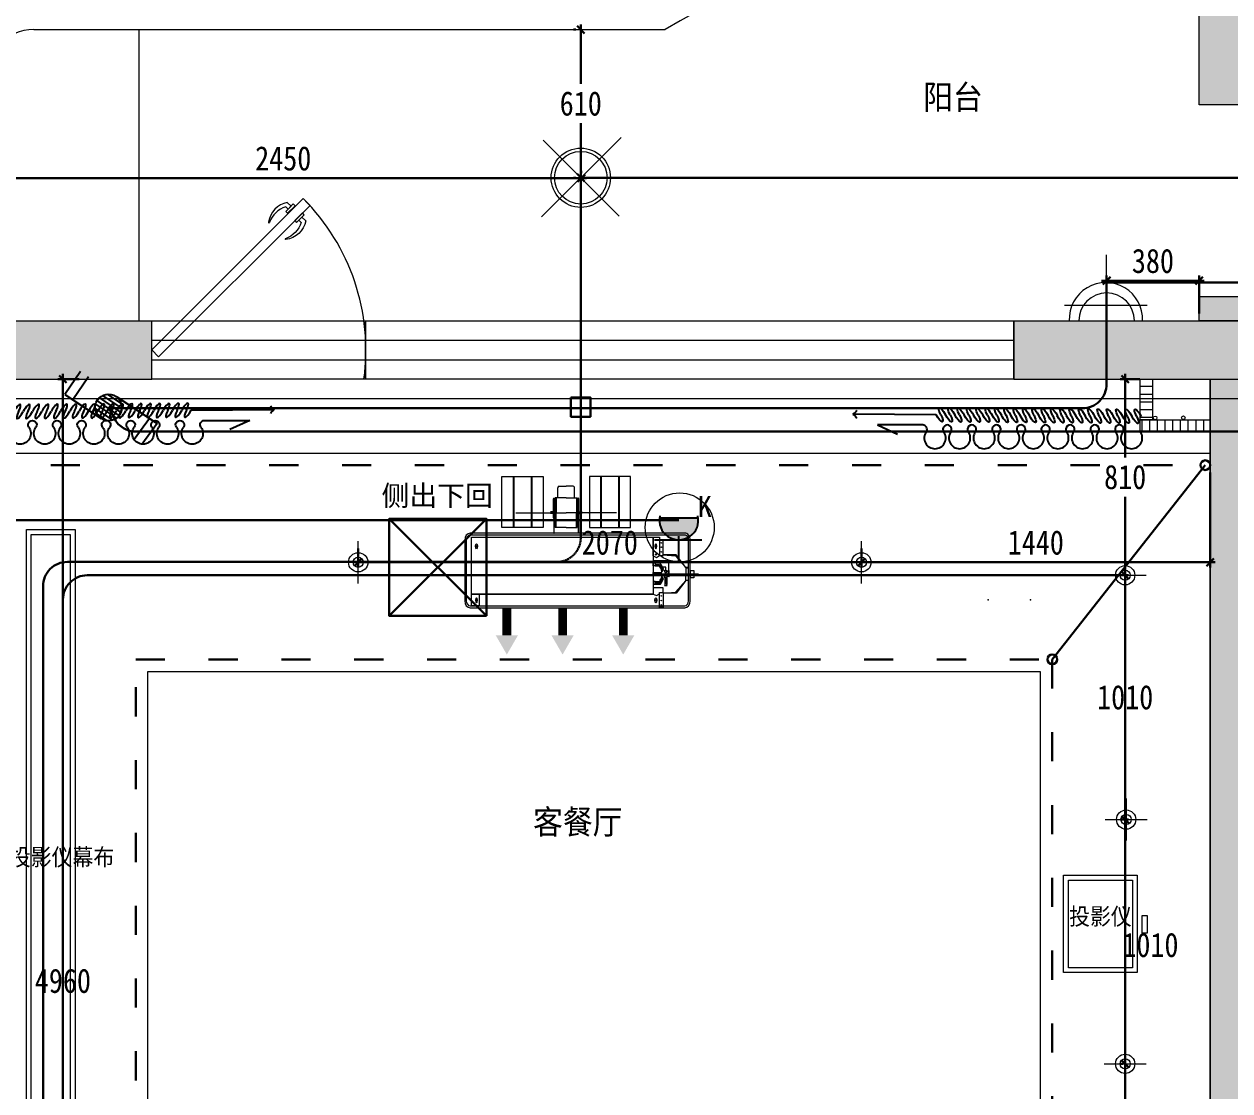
# Model space of a CAD drawing. Header units: millimetres. Extents: x -41640 to 3079702, y -5257903 to 68462.
# Drawn here: x 50644 to 55610, y 38139 to 42535 of the extents above; entities that cross this region are included whole.
import ezdxf

# ---------------------------------------------------------------- set-up
doc = ezdxf.new("R2010")
doc.units = ezdxf.units.MM
doc.header["$LTSCALE"] = 10
for name, pattern in [('ACAD_ISO03W100', [30, 12, -18]), ('CONTINOUS', [0]), ('DASH', [0.35, 0.25, -0.1])]:
    doc.linetypes.add(name, pattern=pattern)
doc.layers.get('0').update_dxf_attribs({"color": 255})
doc.layers.get('Defpoints').update_dxf_attribs({"color": 255})
for name, color, linetype, lineweight in [('1浅浅', 251, 'Continuous', 20), ('1灯位开关布线图', 1, 'Continuous', 30), ('1灯位开关布置图', 5, 'Continuous', 30), ('1灯具', 2, 'Continuous', 30), ('1空调', 3, 'Continuous', 30), ('C-强电插座布置图', 1, 'Continuous', 30), ('T-综合天花布置图', 50, 'Continuous', 13), ('浅线', 251, 'CONTINOUS', 0), ('灯具', 52, 'Continuous', 0)]:
    doc.layers.add(name, color=color, linetype=linetype, lineweight=lineweight)
for name, color, linetype in [('2323', 4, 'Continuous'), ('LAYER2', 8, 'Continuous'), ('P—平面—窗帘', 62, 'Continuous')]:
    doc.layers.add(name, color=color, linetype=linetype)
doc.styles.add('125', font='', dxfattribs={"height": 160})
doc.styles.add('夏建东', font='', dxfattribs={"width": 0.85})
doc.styles.add('宋', font='')
doc.styles.get('125').set_extended_font_data('仿宋_GB2312')
doc.styles.get('夏建东').set_extended_font_data('SimSun')
doc.styles.get('宋').set_extended_font_data('FangSong_GB2312')
doc.dimstyles.new('g', dxfattribs={"dimtxt": 100, "dimasz": 31, "dimexe": 21, "dimexo": 30, "dimgap": 31, "dimtad": 1, "dimtih": 1, "dimtoh": 1, "dimdec": 0, "dimrnd": 10, "dimdsep": 46, "dimtxsty": '夏建东', "dimblk": 'OBLIQUE', "dimcen": 2.5, "dimdle": 21, "dimclrd": 5, "dimclre": 5, "dimclrt": 5, "dimadec": 0, "dimazin": 0, "dimtfac": 1, "dimtdec": 0, "dimtmove": 2, "dimatfit": 3, "dimldrblk": 'DOT', "dimfxl": 300, "dimlwd": -1, "dimlwe": -1, "dimarcsym": 1})

# ---------------------------------------------------------------- blocks, each defined once
blk = doc.blocks.new('DRAPES2')
at = {"layer": 'P—平面—窗帘', "color": 251}
for p, q in [((0, 0), (82, 37.3)), ((186.3, 0), (0, 0))]:
    blk.add_line(p, q, dxfattribs=at)
at = {"layer": 'P—平面—窗帘', "color": 251, "extrusion": (0, 0, -1)}
for centre, major_axis, start_param, end_param in [((236.9, 53.6), (-31.3, 31.3), 4.8823, 7.06864), ((236.9, 53.6), (-31.3, 31.3), 0.785455, 2.971795), ((338.2, 53.5), (31.3, 31.3), 3.311504, 5.497844), ((338.2, 53.5), (-31.3, 31.3), 0.785455, 2.971795), ((439.4, 53.5), (-31.3, 31.3), 4.8823, 7.06864), ((439.4, 53.5), (-31.3, 31.3), 0.785455, 2.971795), ((540.7, 53.5), (31.3, 31.3), 3.311504, 5.497844), ((540.7, 53.5), (31.3, 31.3), -0.785341, 1.400999), ((641.9, 53.5), (-31.3, 31.3), 4.8823, 7.06864), ((641.9, 53.5), (-31.3, 31.3), 0.785455, 2.971795), ((743.2, 53.5), (31.3, 31.3), 3.311504, 5.497844), ((743.2, 53.5), (-31.3, 31.3), 0.785455, 2.971795), ((844.4, 53.5), (-31.3, 31.3), 4.8823, 7.06864), ((844.4, 53.5), (-31.3, 31.3), 0.785455, 2.971795), ((945.7, 53.5), (31.3, 31.3), 3.311504, 5.497844), ((945.7, 53.5), (31.3, 31.3), -0.785341, 1.400999), ((1046.7, 53.5), (-31.3, 31.3), 4.8823, 7.06864), ((1046.7, 53.5), (-31.3, 31.3), 0.785455, 2.971795), ((186.3, 17.8), (-12.6, 12.6), 1.740708, 3.927048), ((287.6, 17.7), (-12.6, 12.6), 1.740708, 6.113388), ((388.8, 17.7), (-12.6, 12.6), 1.740708, 6.113388), ((490.1, 17.7), (12.6, 12.6), 0.169911, 4.542591), ((591.3, 17.7), (12.6, 12.6), 2.356251, 4.542591), ((591.3, 17.7), (-12.6, 12.6), 1.740708, 3.927048), ((692.6, 17.7), (-12.6, 12.6), 1.740708, 6.113388), ((793.8, 17.7), (-12.6, 12.6), 1.740708, 6.113388), ((895.1, 17.7), (12.6, 12.6), 0.169911, 4.542591), ((996.3, 17.7), (12.6, 12.6), 2.356251, 4.542591), ((996.1, 17.7), (-12.6, 12.6), 1.740708, 3.927048)]:
    blk.add_ellipse(centre, major_axis=major_axis, ratio=1, start_param=start_param, end_param=end_param, dxfattribs=at)
blk = doc.blocks.new('06BDR-PR2')
at = {"layer": 'P—平面—窗帘', "color": 251}
blk.add_line((343.1, 0), (0, -2.6), dxfattribs=at)
for centre, start, end in [((-16.6, 29.4), 297.4106, 333.6198), ((-16.1, -34.9), 27.2553, 63.4645)]:
    blk.add_arc(centre, 36.1, start, end, dxfattribs=at)
for centre, major_axis, start_param, end_param in [((352.6, 0.1), (-16.3, -28.7), 1.716714, 4.858306), ((371.8, 0.2), (-16.3, -28.7), 4.858306, 7.999899), ((391, 0.4), (-16.3, -28.7), 1.716714, 4.858306), ((410.2, 0.5), (-16.3, -28.7), 4.858306, 7.999899), ((429.4, 0.7), (-16.3, -28.7), 1.716714, 4.858306), ((448.6, 0.8), (-16.3, -28.7), 4.858306, 7.999899), ((467.8, 1), (-16.3, -28.7), 1.716714, 4.858306), ((487, 1.1), (-16.3, -28.7), 4.858306, 7.999899), ((506.2, 1.2), (-16.3, -28.7), 1.716714, 4.858306), ((525.4, 1.4), (-16.3, -28.7), 4.858306, 7.999899), ((544.6, 1.5), (-16.3, -28.7), 1.716714, 4.858306), ((563.8, 1.7), (-16.3, -28.7), 4.858306, 7.999899), ((583, 1.8), (-16.3, -28.7), 1.716714, 4.858306), ((602.1, 2), (16.3, 28.7), 1.716714, 4.858306), ((621.3, 2.1), (16.3, 28.7), 4.858306, 7.999899), ((640.5, 2.3), (16.3, 28.7), 1.716714, 4.858306), ((659.7, 2.4), (16.3, 28.7), 4.858306, 7.999899), ((678.9, 2.6), (16.3, 28.7), 1.716714, 4.858306), ((698.1, 2.7), (16.3, 28.7), 4.858306, 7.999899), ((717.3, 2.9), (16.3, 28.7), 1.716714, 4.858306), ((736.5, 3), (16.3, 28.7), 4.858306, 7.999899), ((755.7, 3.2), (16.3, 28.7), 1.716714, 4.858306), ((774.9, 3.3), (16.3, 28.7), 4.858306, 7.999899), ((794.1, 3.4), (16.3, 28.7), 1.716714, 4.858306), ((813.3, 3.6), (16.3, 28.7), 4.858306, 7.999899), ((832.5, 3.7), (16.3, 28.7), 1.716714, 4.858306), ((851.6, 3.9), (-16.3, -28.7), 1.716714, 4.858306), ((870.8, 4), (-16.3, -28.7), 4.858306, 7.999899), ((890, 4.2), (-16.3, -28.7), 1.716714, 4.858306), ((909.2, 4.3), (-16.3, -28.7), 4.858306, 7.999899), ((928.4, 4.5), (-16.3, -28.7), 1.716714, 4.858306), ((947.6, 4.6), (-16.3, -28.7), 4.858306, 7.999899), ((966.8, 4.8), (-16.3, -28.7), 1.716714, 4.858306), ((986, 4.9), (-16.3, -28.7), 4.858306, 7.999899), ((1005.2, 5.1), (-16.3, -28.7), 1.716714, 4.858306), ((1024.4, 5.2), (-16.3, -28.7), 4.858306, 7.999899), ((1043.6, 5.3), (-16.3, -28.7), 1.716714, 4.858306), ((1062.8, 5.5), (-16.3, -28.7), 4.858306, 7.999899), ((1082, 5.6), (-16.3, -28.7), 1.716714, 4.858306), ((1101.1, 5.8), (-16.3, -28.7), 4.858306, 7.999899), ((1120.3, 5.9), (-16.3, -28.7), 1.716714, 4.858306), ((1139.5, 6.1), (-16.3, -28.7), 4.858306, 7.999899), ((1158.7, 6.2), (-16.3, -28.7), 1.716714, 4.858306), ((1177.9, 6.4), (-16.3, -28.7), 4.858306, 7.999899)]:
    blk.add_ellipse(centre, major_axis=major_axis, ratio=0.254545, start_param=start_param, end_param=end_param, dxfattribs=at)
blk = doc.blocks.new('筒灯')
at = {"layer": 'T-综合天花布置图', "lineweight": 15}
for p, q in [((628027.5, 221157.5, -8710.6), (628027.5, 220945.7, -8710.6)), ((627921.6, 221051.6, -8710.6), (628133.5, 221051.6, -8710.6))]:
    blk.add_line(p, q, dxfattribs=at)
for radius in [48.5, 25.5]:
    blk.add_circle((628027.5, 221051.6, -8710.6), radius, dxfattribs=at)
blk = doc.blocks.new('_Oblique')
at = {"color": 0, "linetype": 'ByBlock', "lineweight": -2}
blk.add_line((-0.5, -0.5), (0.5, 0.5), dxfattribs=at)
blk = doc.blocks.new('*D792')
at = {"layer": '1灯位开关布置图', "color": 5, "ltscale": 0.1}
for p, q in [((55169.3, 38250.4), (55157.4, 38250.4)), ((55178.4, 38271.4), (55178.4, 36912.8)), ((55178.4, 35392.3), (55178.4, 36750.8)), ((55208.4, 35413.3), (55199.4, 35413.3))]:
    blk.add_line(p, q, dxfattribs=at)
at = {"layer": 'Defpoints', "color": 0, "lineweight": 30, "ltscale": 0.1}
for p in [(55178.4, 38250.4), (55199.3, 38250.4), (55178.4, 35413.3)]:
    blk.add_point(p, dxfattribs=at)
at = {"layer": '1灯位开关布置图', "color": 5, "ltscale": 0.1, "xscale": 31, "yscale": 31, "zscale": 31}
for p, rotation in [((55178.4, 38250.4), 90), ((55178.4, 35413.3), 270)]:
    blk.add_blockref('_Oblique', p, dxfattribs=dict(at, rotation=rotation))
at = {"layer": '1灯位开关布置图', "color": 5, "lineweight": 0, "ltscale": 0.1, "insert": (55178.4, 36831.8), "char_height": 100, "attachment_point": 5, "style": '夏建东'}
blk.add_mtext('2840', dxfattribs=at)
blk = doc.blocks.new('_Dot')
at = {"color": 0, "linetype": 'ByBlock', "lineweight": -2}
blk.add_line((-0.5, 0), (-1, 0), dxfattribs=at)
at = {"color": 0, "linetype": 'ByBlock', "const_width": 0.5}
blk.add_lwpolyline([(-0.25, 0, 1), (0.25, 0, 1)], format="xyb", close=True, dxfattribs=at)
blk = doc.blocks.new('*D793')
at = {"layer": '1灯位开关布置图', "color": 5, "ltscale": 0.1}
for p, q in [((55192.2, 39257), (55157.4, 39257)), ((55178.4, 38229.4), (55178.4, 39278)), ((55169.3, 38250.4), (55157.4, 38250.4))]:
    blk.add_line(p, q, dxfattribs=at)
at = {"layer": 'Defpoints', "color": 0, "lineweight": 30, "ltscale": 0.1}
for p in [(55178.4, 39257), (55222.2, 39257), (55199.3, 38250.4)]:
    blk.add_point(p, dxfattribs=at)
at = {"layer": '1灯位开关布置图', "color": 5, "ltscale": 0.1, "xscale": 31, "yscale": 31, "zscale": 31}
for p, rotation in [((55178.4, 39257), 90), ((55178.4, 38250.4), 270)]:
    blk.add_blockref('_Oblique', p, dxfattribs=dict(at, rotation=rotation))
at = {"layer": '1灯位开关布置图', "color": 5, "lineweight": 0, "ltscale": 0.1, "insert": (55282.4, 38739.9), "char_height": 100, "attachment_point": 5, "style": '夏建东'}
blk.add_mtext('1010', dxfattribs=at)
blk = doc.blocks.new('*D794')
at = {"layer": '1灯位开关布置图', "color": 5, "ltscale": 0.1}
for p, q in [((55528.4, 40687), (55528.4, 40296)), ((54092.2, 40347), (54092.2, 40338)), ((55549.4, 40317), (54071.2, 40317))]:
    blk.add_line(p, q, dxfattribs=at)
at = {"layer": 'Defpoints', "color": 0, "lineweight": 30, "ltscale": 0.1}
for p in [(55528.4, 40717), (54092.2, 40317), (54092.2, 40317)]:
    blk.add_point(p, dxfattribs=at)
at = {"layer": '1灯位开关布置图', "color": 5, "ltscale": 0.1, "xscale": 31, "yscale": 31, "zscale": 31, "rotation": 180}
blk.add_blockref('_Oblique', (54092.2, 40317), dxfattribs=at)
at = {"layer": '1灯位开关布置图', "color": 5, "ltscale": 0.1, "xscale": 31, "yscale": 31, "zscale": 31}
blk.add_blockref('_Oblique', (55528.4, 40317), dxfattribs=at)
at = {"layer": '1灯位开关布置图', "color": 5, "lineweight": 0, "ltscale": 0.1, "insert": (54810.3, 40398), "char_height": 100, "attachment_point": 5, "style": '夏建东'}
blk.add_mtext('1440', dxfattribs=at)
blk = doc.blocks.new('*D795')
at = {"layer": '1灯位开关布置图', "color": 5, "ltscale": 0.1}
for p, q in [((52019.7, 40373.8), (52019.7, 40296)), ((54092.2, 40373.8), (54092.2, 40296)), ((54113.2, 40317), (51998.7, 40317))]:
    blk.add_line(p, q, dxfattribs=at)
at = {"layer": 'Defpoints', "color": 0, "lineweight": 30, "ltscale": 0.1}
for p in [(52019.7, 40403.8), (54092.2, 40403.8), (52019.7, 40317)]:
    blk.add_point(p, dxfattribs=at)
at = {"layer": '1灯位开关布置图', "color": 5, "ltscale": 0.1, "xscale": 31, "yscale": 31, "zscale": 31, "rotation": 180}
blk.add_blockref('_Oblique', (52019.7, 40317), dxfattribs=at)
at = {"layer": '1灯位开关布置图', "color": 5, "ltscale": 0.1, "xscale": 31, "yscale": 31, "zscale": 31}
blk.add_blockref('_Oblique', (54092.2, 40317), dxfattribs=at)
at = {"layer": '1灯位开关布置图', "color": 5, "lineweight": 0, "ltscale": 0.1, "insert": (53055.9, 40398), "char_height": 100, "attachment_point": 5, "style": '夏建东'}
blk.add_mtext('2070', dxfattribs=at)
blk = doc.blocks.new('*D797')
at = {"layer": '1灯位开关布置图', "color": 5, "ltscale": 0.1}
for p, q in [((50870.3, 41072), (50782.4, 41072)), ((50803.4, 41093), (50803.4, 38673)), ((50803.4, 36091), (50803.4, 38511)), ((50773.4, 36112), (50782.4, 36112))]:
    blk.add_line(p, q, dxfattribs=at)
at = {"layer": 'Defpoints', "color": 0, "lineweight": 30, "ltscale": 0.1}
for p in [(50803.4, 41072), (50900.3, 41072), (50803.4, 36112)]:
    blk.add_point(p, dxfattribs=at)
at = {"layer": '1灯位开关布置图', "color": 5, "ltscale": 0.1, "xscale": 31, "yscale": 31, "zscale": 31}
for p, rotation in [((50803.4, 41072), 90), ((50803.4, 36112), 270)]:
    blk.add_blockref('_Oblique', p, dxfattribs=dict(at, rotation=rotation))
at = {"layer": '1灯位开关布置图', "color": 5, "lineweight": 0, "ltscale": 0.1, "insert": (50803.4, 38592), "char_height": 100, "attachment_point": 5, "style": '夏建东'}
blk.add_mtext('4960', dxfattribs=at)
blk = doc.blocks.new('*D837')
at = {"layer": '1灯位开关布置图', "color": 5, "ltscale": 0.1}
for p, q in [((52906.3, 42512), (52915.3, 42512)), ((52936.3, 42533), (52936.3, 42288)), ((52936.3, 41881), (52936.3, 42126)), ((52906.3, 41902), (52915.3, 41902))]:
    blk.add_line(p, q, dxfattribs=at)
at = {"layer": 'Defpoints', "color": 0, "lineweight": 30, "ltscale": 0.1}
for p in [(52936.3, 42512), (52936.3, 42512), (52936.3, 41902)]:
    blk.add_point(p, dxfattribs=at)
at = {"layer": '1灯位开关布置图', "color": 5, "ltscale": 0.1, "xscale": 31, "yscale": 31, "zscale": 31}
for p, rotation in [((52936.3, 42512), 90), ((52936.3, 41902), 270)]:
    blk.add_blockref('_Oblique', p, dxfattribs=dict(at, rotation=rotation))
at = {"layer": '1灯位开关布置图', "color": 5, "lineweight": 0, "ltscale": 0.1, "insert": (52936.3, 42207), "char_height": 100, "attachment_point": 5, "style": '夏建东'}
blk.add_mtext('610', dxfattribs=at)
blk = doc.blocks.new('*D838')
at = {"layer": '1灯位开关布置图', "color": 5, "ltscale": 0.1}
for p, q in [((50483.4, 41842), (50483.4, 41920.9)), ((52938.4, 41929.9), (52938.4, 41920.9)), ((50462.4, 41899.9), (52959.4, 41899.9))]:
    blk.add_line(p, q, dxfattribs=at)
at = {"layer": 'Defpoints', "color": 0, "lineweight": 30, "ltscale": 0.1}
for p in [(52938.4, 41899.9), (52938.4, 41899.9), (50483.4, 41812)]:
    blk.add_point(p, dxfattribs=at)
at = {"layer": '1灯位开关布置图', "color": 5, "ltscale": 0.1, "xscale": 31, "yscale": 31, "zscale": 31, "rotation": 180}
blk.add_blockref('_Oblique', (50483.4, 41899.9), dxfattribs=at)
at = {"layer": '1灯位开关布置图', "color": 5, "ltscale": 0.1, "xscale": 31, "yscale": 31, "zscale": 31}
blk.add_blockref('_Oblique', (52938.4, 41899.9), dxfattribs=at)
at = {"layer": '1灯位开关布置图', "color": 5, "lineweight": 0, "ltscale": 0.1, "insert": (51710.9, 41980.9), "char_height": 100, "attachment_point": 5, "style": '夏建东'}
blk.add_mtext('2450', dxfattribs=at)
blk = doc.blocks.new('壁灯')
at = {"layer": '灯具', "lineweight": 15}
for p, q in [((628026.3, 220006.2, -8710.6), (628026.3, 220209.7, -8710.6)), ((627896.3, 220054.5, -4355.3), (628151.1, 220054.5, -4355.3)), ((627865.6, 220006.2, -8710.6), (628196.5, 220006.2, -8710.6))]:
    blk.add_line(p, q, dxfattribs=at)
for centre, radius, start, end in [((628024, 220011, -8710.6), 113.1, 357.57, 182.43), ((628026.3, 220006.2, -8710.6), 85.9, 0, 180)]:
    blk.add_arc(centre, radius, start, end, dxfattribs=at)
blk = doc.blocks.new('F2525')
at = {"layer": '2323', "color": 0}
for p, q in [((-4565942.7, 1827840.3), (-4565864.7, 1827914.2)), ((-4565915.4, 1827813.9), (-4565837.5, 1827887.7)), ((-4565800.1, 1827701.8), (-4565942.7, 1827840.3)), ((-4565591.7, 1827652.4), (-4565720, 1827777.1)), ((-4565701.4, 1827598.5), (-4565619.7, 1827679.6)), ((-4565673.4, 1827571.3), (-4565591.7, 1827652.4))]:
    blk.add_line(p, q, dxfattribs=at)
blk.add_circle((-4565758.9, 1827738.2), 55, dxfattribs=at)
at = {"layer": 'LAYER2', "color": 0, "ltscale": 20}
for p, q in [((-4565709, 1827715.2), (-4565781.9, 1827788.2)), ((-4565704.2, 1827732.1), (-4565765.1, 1827792.9)), ((-4565707, 1827756.4), (-4565740.7, 1827790.1)), ((-4565743.9, 1827685.3), (-4565811.8, 1827753.3)), ((-4565729, 1827692.1), (-4565805.1, 1827768.1)), ((-4565717.4, 1827702.1), (-4565795, 1827779.7)), ((-4565763.6, 1827683.4), (-4565813.7, 1827733.6))]:
    blk.add_line(p, q, dxfattribs=at)
blk = doc.blocks.new('*D840')
at = {"layer": '1灯位开关布置图', "color": 5, "ltscale": 0.1}
for p, q in [((55504.4, 41477.4), (55081, 41477.4)), ((55102, 41348.4), (55102, 41498.4)), ((55483.4, 41342), (55483.4, 41498.4))]:
    blk.add_line(p, q, dxfattribs=at)
at = {"layer": 'Defpoints', "color": 0, "lineweight": 30, "ltscale": 0.1}
for p in [(55102, 41477.4), (55102, 41318.4), (55483.4, 41312)]:
    blk.add_point(p, dxfattribs=at)
at = {"layer": '1灯位开关布置图', "color": 5, "ltscale": 0.1, "xscale": 31, "yscale": 31, "zscale": 31, "rotation": 180}
blk.add_blockref('_Oblique', (55102, 41477.4), dxfattribs=at)
at = {"layer": '1灯位开关布置图', "color": 5, "ltscale": 0.1, "xscale": 31, "yscale": 31, "zscale": 31}
blk.add_blockref('_Oblique', (55483.4, 41477.4), dxfattribs=at)
at = {"layer": '1灯位开关布置图', "color": 5, "lineweight": 0, "ltscale": 0.1, "insert": (55292.7, 41558.4), "char_height": 100, "attachment_point": 5, "style": '夏建东'}
blk.add_mtext('380', dxfattribs=at)
blk = doc.blocks.new('_DatumFilled')
at = {"color": 0, "linetype": 'ByBlock'}
blk.add_solid([(0, 0.577), (-1, 0), (0, -0.577)], dxfattribs=at)
blk = doc.blocks.new('b-ktsnj')
at = {"color": 251, "lineweight": 0}
for p, q in [((162054, 33961.1, 0), (161133.2, 33961.1, 0)), ((162054, 33952.4, 0), (161133.2, 33952.4, 0)), ((161225.6, 33894.8, 0), (161225.6, 33958.9, 0)), ((161225.6, 33958.9, 0), (161241.6, 33958.9, 0)), ((161241.6, 33958.9, 0), (161241.6, 33894.8, 0)), ((162015.6, 33952.4, 0), (161241.6, 33952.4, 0)), ((161241.6, 33952.4, 0), (161241.6, 33900.7, 0)), ((162015.6, 33902.9, 0), (162015.6, 33952.4, 0)), ((162015.6, 33952.4, 0), (162047.7, 33952.4, 0)), ((162047.7, 33952.4, 0), (162047.7, 33902.9, 0)), ((161109.7, 33930.7, 0), (161109.7, 33670.7, 0)), ((161116.4, 33930.7, 0), (161116.4, 33670.7, 0)), ((161254.9, 33908.8, 0), (161241.6, 33900.7, 0)), ((161257.2, 33928.9, 0), (161254.7, 33928.9, 0)), ((161268.2, 33902.9, 0), (161254.9, 33908.8, 0)), ((161257.2, 33928.9, 0), (161257.2, 33932.4, 0)), ((161257.2, 33928.9, 0), (161259.7, 33928.9, 0)), ((161257.2, 33928.9, 0), (161257.2, 33925.4, 0)), ((161268.2, 33658.3, 0), (161268.2, 33902.9, 0)), ((161268.2, 33902.9, 0), (162047.7, 33902.9, 0)), ((162015.6, 33902.9, 0), (161268.2, 33902.9, 0)), ((162047.7, 33902.9, 0), (162015.6, 33902.9, 0)), ((162026.6, 33928.9, 0), (162024.1, 33928.9, 0)), ((162026.6, 33928.9, 0), (162026.6, 33932.4, 0)), ((162026.6, 33928.9, 0), (162026.6, 33925.4, 0)), ((162026.6, 33928.9, 0), (162029.1, 33928.9, 0)), ((162047.7, 33902.9, 0), (162047.7, 33658.3, 0)), ((162070.9, 33670.7, 0), (162070.9, 33930.7, 0)), ((162077.6, 33670.7, 0), (162077.6, 33930.7, 0)), ((161128.7, 33843.1, 0), (161170.3, 33898, 0)), ((161172.6, 33893.7, 0), (161128.7, 33843.1, 0)), ((161170.3, 33898, 0), (161225.6, 33898, 0)), ((161225.6, 33898, 0), (161172.6, 33893.7, 0)), ((161219.8, 33865.4, 0), (161209.1, 33865.4, 0)), ((161210.4, 33829.8, 0), (161210.4, 33860.8, 0)), ((161214.4, 33829.8, 0), (161214.4, 33858.5, 0)), ((161218.4, 33829.8, 0), (161218.4, 33860.8, 0)), ((161241.6, 33894.8, 0), (161225.6, 33894.8, 0)), ((161225.6, 33894.8, 0), (161225.6, 33875.8, 0)), ((161225.6, 33875.8, 0), (161268.2, 33875.8, 0)), ((161260.4, 33859.3, 0), (161237.7, 33859.3, 0)), ((161260.4, 33853.5, 0), (161240.1, 33853.5, 0)), ((161268.2, 33859.3, 0), (161260.4, 33859.3, 0)), ((161260.4, 33859.3, 0), (161260.4, 33847.6, 0)), ((161268.2, 33847.6, 0), (161268.2, 33859.3, 0)), ((161180.1, 33815.6, 0), (161074.4, 33815.6, 0)), ((161093.4, 33800.7, 0), (161093.4, 33832.4, 0)), ((161093.4, 33832.4, 0), (161093.4, 33832.4, 0)), ((161093.4, 33832.4, 0), (161109.7, 33832.4, 0)), ((161109.7, 33800.7, 0), (161093.4, 33800.7, 0)), ((161093.4, 33800.7, 0), (161093.4, 33800.7, 0)), ((161109.7, 33832.4, 0), (161109.7, 33832.4, 0)), ((161109.7, 33832.4, 0), (161109.7, 33800.7, 0)), ((161109.7, 33800.7, 0), (161109.7, 33800.7, 0)), ((161116.4, 33843.1, 0), (161128.7, 33843.1, 0)), ((161128.7, 33842, 0), (161116.4, 33842, 0)), ((161128.7, 33843.1, 0), (161128.7, 33815.6, 0)), ((161128.7, 33788, 0), (161128.7, 33815.6, 0)), ((161234.7, 33815.6, 0), (161180.1, 33815.6, 0)), ((161200.3, 33827.2, 0), (161201.7, 33828.5, 0)), ((161200.3, 33827.2, 0), (161201.7, 33825.8, 0)), ((161200.3, 33827.2, 0), (161204.4, 33827.2, 0)), ((161201.1, 33801.4, 0), (161201.1, 33821.8, 0)), ((161201.1, 33821.8, 0), (161202.9, 33821.8, 0)), ((161202.9, 33801.4, 0), (161201.1, 33801.4, 0)), ((161202, 33821.8, 0), (161202, 33827.2, 0)), ((161202, 33801.4, 0), (161202, 33798.7, 0)), ((161202, 33797.6, 0), (161202, 33758.9, 0)), ((161202.9, 33821.8, 0), (161202.9, 33801.4, 0)), ((161204.4, 33827.2, 0), (161203.1, 33828.5, 0)), ((161204.4, 33827.2, 0), (161203.1, 33825.8, 0)), ((161221.1, 33829.8, 0), (161207.8, 33829.8, 0)), ((161221.1, 33801.4, 0), (161207.8, 33801.4, 0)), ((161214.4, 33801.4, 0), (161214.4, 33786.7, 0)), ((161224.1, 33835.5, 0), (161234.4, 33821.8, 0)), ((161224.1, 33795.6, 0), (161234.9, 33810, 0)), ((161234.9, 33810, 0), (161234.4, 33821.8, 0)), ((161260.4, 33821.8, 0), (161234.4, 33821.8, 0)), ((161268.2, 33815.6, 0), (161234.7, 33815.6, 0)), ((161260.4, 33810, 0), (161234.9, 33810, 0)), ((161260.4, 33847.6, 0), (161241.1, 33847.6, 0)), ((161260.4, 33847.6, 0), (161268.2, 33847.6, 0)), ((161260.4, 33810, 0), (161260.4, 33821.8, 0)), ((161260.4, 33821.8, 0), (161268.2, 33821.8, 0)), ((161268.2, 33810, 0), (161260.4, 33810, 0)), ((161268.2, 33821.8, 0), (161268.2, 33810, 0)), ((161128.7, 33789.1, 0), (161116.4, 33789.1, 0)), ((161116.4, 33788, 0), (161128.7, 33788, 0)), ((161172.6, 33737.5, 0), (161128.7, 33788, 0)), ((161128.7, 33788, 0), (161170.3, 33733.1, 0)), ((161202, 33758.9, 0), (161268.2, 33758.9, 0)), ((161214.4, 33786.7, 0), (161227.5, 33786.7, 0)), ((161260.4, 33768.5, 0), (161241.4, 33768.5, 0)), ((161254.9, 33744.4, 0), (161241.6, 33736.3, 0)), ((161260.4, 33774.4, 0), (161242.9, 33774.4, 0)), ((161260.4, 33780.2, 0), (161244.2, 33780.2, 0)), ((161268.2, 33738.5, 0), (161254.9, 33744.4, 0)), ((161260.4, 33768.5, 0), (161260.4, 33780.2, 0)), ((161260.4, 33780.2, 0), (161268.2, 33780.2, 0)), ((161268.2, 33768.5, 0), (161260.4, 33768.5, 0)), ((161268.2, 33780.2, 0), (161268.2, 33768.5, 0)), ((161170.3, 33733.1, 0), (161225.6, 33733.1, 0)), ((161225.6, 33733.1, 0), (161172.6, 33737.5, 0)), ((161241.6, 33736.3, 0), (161225.6, 33736.3, 0)), ((161225.6, 33736.3, 0), (161225.6, 33672.2, 0)), ((161241.6, 33672.2, 0), (161241.6, 33736.3, 0)), ((161241.6, 33658.3, 0), (161241.6, 33736.3, 0)), ((161257.2, 33696.8, 0), (161254.7, 33696.8, 0)), ((161257.2, 33696.8, 0), (161257.2, 33700.3, 0)), ((161257.2, 33696.8, 0), (161257.2, 33693.3, 0)), ((161257.2, 33696.8, 0), (161259.7, 33696.8, 0)), ((161268.2, 33738.5, 0), (161268.2, 33658.3, 0)), ((162026.6, 33696.8, 0), (162024.1, 33696.8, 0)), ((162026.6, 33696.8, 0), (162026.6, 33700.3, 0)), ((162026.6, 33696.8, 0), (162029.1, 33696.8, 0)), ((162026.6, 33696.8, 0), (162026.6, 33693.3, 0)), ((161133.2, 33649, 0), (162054, 33649, 0)), ((161225.6, 33672.2, 0), (161241.6, 33672.2, 0)), ((161268.2, 33658.3, 0), (161241.6, 33658.3, 0)), ((162047.7, 33658.3, 0), (161268.2, 33658.3, 0)), ((161133.2, 33640.3, 0), (162054, 33640.3, 0)), ((161542.4, 33616.3, 0), (161366.3, 33616.3, 0)), ((161366.3, 33616.3, 0), (161366.3, 33397.2, 0)), ((161414.3, 33397.2, 0), (161414.3, 33616.3, 0)), ((161416.8, 33397.2, 0), (161416.8, 33616.3, 0)), ((161491.8, 33397.2, 0), (161491.8, 33616.3, 0)), ((161494.4, 33397.2, 0), (161494.4, 33616.3, 0)), ((161542.4, 33397.2, 0), (161542.4, 33616.3, 0)), ((161588.4, 33552.7, 0), (161588.4, 33640.3, 0)), ((161588.4, 33640.3, 0), (161588.4, 33640.3, 0)), ((161588.4, 33640.3, 0), (161589.7, 33640.3, 0)), ((161589.7, 33640.3, 0), (161589.7, 33640.3, 0)), ((161589.7, 33640.3, 0), (161589.7, 33552.7, 0)), ((161598.3, 33616.3, 0), (161594.6, 33616.3, 0)), ((161594.6, 33604.9, 0), (161594.6, 33552.7, 0)), ((161598.3, 33616.3, 0), (161598.3, 33552.7, 0)), ((161641.9, 33616.3, 0), (161598.3, 33616.3, 0)), ((161641.9, 33616.3, 0), (161685.5, 33616.3, 0)), ((161685.5, 33616.3, 0), (161685.5, 33552.7, 0)), ((161685.5, 33616.3, 0), (161689.2, 33616.3, 0)), ((161689.2, 33604.9, 0), (161689.2, 33552.7, 0)), ((161695.4, 33640.3, 0), (161694.1, 33640.3, 0)), ((161694.1, 33640.3, 0), (161694.1, 33640.3, 0)), ((161694.1, 33640.3, 0), (161694.1, 33552.7, 0)), ((161695.4, 33552.7, 0), (161695.4, 33640.3, 0)), ((161695.4, 33640.3, 0), (161695.4, 33640.3, 0)), ((161741.4, 33616.3, 0), (161917.5, 33616.3, 0)), ((161741.4, 33397.2, 0), (161741.4, 33616.3, 0)), ((161789.4, 33397.2, 0), (161789.4, 33616.3, 0)), ((161792, 33397.2, 0), (161792, 33616.3, 0)), ((161867, 33397.2, 0), (161867, 33616.3, 0)), ((161869.5, 33397.2, 0), (161869.5, 33616.3, 0)), ((161917.5, 33616.3, 0), (161917.5, 33397.2, 0)), ((161426.2, 33552.7, 0), (161641.9, 33552.7, 0)), ((161542.4, 33556.6, 0), (161542.4, 33552.7, 0)), ((161542.4, 33548.8, 0), (161542.4, 33552.7, 0)), ((161587, 33556.6, 0), (161574.8, 33556.6, 0)), ((161574.8, 33556.6, 0), (161574.8, 33552.7, 0)), ((161574.8, 33548.8, 0), (161574.8, 33552.7, 0)), ((161587, 33548.8, 0), (161574.8, 33548.8, 0)), ((161587, 33574.4, 0), (161587, 33493.7, 0)), ((161589.7, 33552.7, 0), (161588.4, 33552.7, 0)), ((161588.4, 33552.7, 0), (161588.4, 33552.7, 0)), ((161589.7, 33577.2, 0), (161589.3, 33577.2, 0)), ((161589.7, 33552.7, 0), (161589.7, 33552.7, 0)), ((161591.9, 33493.7, 0), (161591.9, 33574.4, 0)), ((161594.6, 33500.5, 0), (161594.6, 33552.7, 0)), ((161598.3, 33489, 0), (161598.3, 33552.7, 0)), ((161857.6, 33552.7, 0), (161641.9, 33552.7, 0)), ((161685.5, 33489, 0), (161685.5, 33552.7, 0)), ((161689.2, 33500.5, 0), (161689.2, 33552.7, 0)), ((161691.9, 33493.7, 0), (161691.9, 33574.4, 0)), ((161694.1, 33577.2, 0), (161694.5, 33577.2, 0)), ((161694.1, 33552.7, 0), (161694.1, 33552.7, 0)), ((161694.1, 33552.7, 0), (161695.4, 33552.7, 0)), ((161695.4, 33552.7, 0), (161695.4, 33552.7, 0)), ((161696.8, 33574.4, 0), (161696.8, 33493.7, 0)), ((161696.8, 33556.6, 0), (161709, 33556.6, 0)), ((161696.8, 33548.8, 0), (161709, 33548.8, 0)), ((161741.4, 33556.6, 0), (161741.4, 33552.7, 0)), ((161741.4, 33548.8, 0), (161741.4, 33552.7, 0)), ((161589.3, 33490.8, 0), (161589.7, 33490.8, 0)), ((161598.3, 33489, 0), (161594.6, 33489, 0)), ((161641.9, 33489, 0), (161598.3, 33489, 0)), ((161606.2, 33489, 0), (161606.2, 33446.3, 0)), ((161641.9, 33489, 0), (161685.5, 33489, 0)), ((161677.6, 33489, 0), (161677.6, 33446.3, 0)), ((161685.5, 33489, 0), (161689.2, 33489, 0)), ((161694.5, 33490.8, 0), (161694.1, 33490.8, 0)), ((161611.8, 33439, 0), (161641.9, 33439, 0)), ((161672, 33439, 0), (161641.9, 33439, 0)), ((161366.3, 33397.2, 0), (161542.4, 33397.2, 0)), ((161917.5, 33397.2, 0), (161741.4, 33397.2, 0))]:
    blk.add_line(p, q, dxfattribs=at)
at = {"color": 251, "lineweight": 0, "const_width": 37.5, "elevation": 0}
for points in [[(161397.1, 34079.4), (161397.1, 33961.1)], [(161657.4, 34079.4), (161657.4, 33961.1)], [(161896.6, 34079.4), (161896.6, 33961.1)]]:
    blk.add_lwpolyline(points, dxfattribs=at)
at = {"color": 251, "lineweight": 0}
for centre, major_axis, ratio, start_param, end_param in [((161133.2, 33930.7, 0), (0, 30.4), 0.77429, 0, 1.570796), ((161133.2, 33930.7, 0), (0, 21.7), 0.77429, 0, 1.570796), ((162054, 33930.7, 0), (0, 30.4), 0.77429, -1.570796, 0), ((162054, 33930.7, 0), (0, 21.7), 0.77429, -1.570796, 0), ((161233.6, 33948.8, 0), (0, 1.36), 0.77429, -1.570796, 4.712389), ((161233.6, 33930.3, 0), (0, 1.36), 0.77429, -1.570796, 4.712389), ((161233.6, 33909.9, 0), (0, 1.36), 0.77429, 4.712389, 10.995574), ((161257.2, 33928.9, 0), (0, 10.4), 0.407862, 3.141593, 9.424778), ((161214.4, 33865.4, 0), (0, 6.9), 0.77429, 1.570796, 4.712389), ((161264.3, 33815.6, 0), (0, 55.6), 0.77429, 0.664485, 1.204171), ((161264.8, 33815.3, 0), (0, 49.7), 0.77429, 0.694736, 1.26495), ((161143.6, 33816.5, 0), (0, 46.6), 0.77429, 1.223528, 1.918065), ((161202, 33798, 0), (-0.816, 0), 0.807711, 3.342482, 6.082296), ((161214.4, 33829.8, 0), (0, 8.63), 0.77429, 1.570796, 4.712389), ((161214.4, 33801.4, 0), (0, 8.63), 0.77429, 4.712389, 7.853982), ((161214.2, 33815.6, 0), (0, 5.59), 0.77429, 4.712389, 10.995574), ((161264.8, 33815.3, 0), (0, 49.7), 0.77429, 1.866849, 2.536978), ((161264.3, 33815.6, 0), (0, 43.8), 0.77429, 0.752317, 1.332497), ((161264.3, 33815.6, 0), (0, 43.8), 0.77429, 1.809095, 2.508026), ((161264.3, 33815.6, 0), (0, 55.6), 0.77429, 1.937421, 2.581114), ((161233.6, 33721.2, 0), (0, 1.36), 0.77429, 4.712389, 10.995574), ((161233.6, 33700.8, 0), (0, 1.36), 0.77429, -1.570796, 4.712389), ((161257.2, 33732.1, 0), (0, 2.58), 0.77429, -1.570796, 4.712389), ((162026.6, 33696.8, 0), (0, 10.4), 0.407862, 4.712389, 10.995574), ((161133.2, 33670.7, 0), (0, 30.4), 0.77429, 1.570796, 3.141593), ((161133.2, 33670.7, 0), (0, 21.7), 0.77429, 1.570796, 3.141593), ((161233.6, 33682.3, 0), (0, 1.36), 0.77429, -1.570796, 4.712389), ((162054, 33670.7, 0), (0, 30.4), 0.77429, 3.141593, 4.712389), ((162054, 33670.7, 0), (0, 21.7), 0.77429, 3.141593, 4.712389), ((161589.1, 33610.6, 0), (0, 9.07), 0.77429, 4.03203, 5.395782), ((161694.7, 33610.6, 0), (0, 9.07), 0.77429, 0.887403, 2.251155), ((161589.3, 33574.4, 0), (0, 2.89), 0.77429, 0, 1.570796), ((161589.7, 33574.4, 0), (0, 2.89), 0.77429, 4.712389, 6.283185), ((161694.1, 33574.4, 0), (0, 2.89), 0.77429, 0, 1.570796), ((161694.5, 33574.4, 0), (0, 2.89), 0.77429, 4.712389, 6.283185), ((161589.3, 33493.7, 0), (0, 2.89), 0.77429, 1.570796, 3.141593), ((161589.7, 33493.7, 0), (0, 1.36), 0.77429, 4.712389, 10.995574), ((161589.7, 33493.7, 0), (0, 2.89), 0.77429, 3.141593, 4.712389), ((161589.1, 33494.8, 0), (0, 9.07), 0.77429, 4.028996, 5.392748), ((161694.7, 33494.8, 0), (0, 9.07), 0.77429, 0.890438, 2.25419), ((161694.1, 33493.7, 0), (0, 2.89), 0.77429, 1.570796, 3.141593), ((161694.1, 33493.7, 0), (0, 1.36), 0.77429, 4.712389, 10.995574), ((161694.5, 33493.7, 0), (0, 2.89), 0.77429, 3.141593, 4.712389), ((161611.8, 33446.3, 0), (0, 7.24), 0.77429, 1.570796, 3.141593), ((161672, 33446.3, 0), (0, 7.24), 0.77429, 3.141593, 4.712389)]:
    blk.add_ellipse(centre, major_axis=major_axis, ratio=ratio, start_param=start_param, end_param=end_param, dxfattribs=at)
at = {"color": 251, "lineweight": 0, "extrusion": (0, 0, -1)}
for centre, major_axis, ratio, start_param, end_param in [((162026.6, 33928.9, 0), (0, 10.4), 0.407862, 3.141593, 9.424778), ((161202, 33798.3, 0), (0.816, 0), 0.807711, 0.20089, 2.940703), ((161257.2, 33696.8, 0), (0, 10.4), 0.407862, 4.712389, 10.995574)]:
    blk.add_ellipse(centre, major_axis=major_axis, ratio=ratio, start_param=start_param, end_param=end_param, dxfattribs=at)
at = {"color": 251, "lineweight": 0, "xscale": 82.5, "yscale": 82.5, "zscale": 82.5, "rotation": 270}
for p in [(161397.1, 34079.4, 0), (161657.4, 34079.4, 0), (161896.6, 34079.4, 0)]:
    blk.add_blockref('_DatumFilled', p, dxfattribs=at)
blk = doc.blocks.new('b-吸顶灯')
at = {"layer": 'T-综合天花布置图', "lineweight": 15}
for p, q in [((170167.9, 32357.6, 0), (169904.7, 32095.1, 0)), ((169910.8, 32348.3, 0), (170161.7, 32097.5, 0))]:
    blk.add_line(p, q, dxfattribs=at)
for radius in [97.9, 86.9]:
    blk.add_circle((170034.7, 32224.4, 0), radius, dxfattribs=at)
blk = doc.blocks.new('*D853')
at = {"layer": '1灯位开关布置图', "color": 5, "ltscale": 0.1}
for p, q in [((55178.4, 40284.7), (55178.4, 39841.4)), ((55192.2, 40263.7), (55157.4, 40263.7)), ((55178.4, 39236), (55178.4, 39679.4)), ((55192.2, 39257), (55157.4, 39257))]:
    blk.add_line(p, q, dxfattribs=at)
at = {"layer": 'Defpoints', "color": 0, "lineweight": 30, "ltscale": 0.1}
for p in [(55178.4, 40263.7), (55222.2, 40263.7), (55222.2, 39257)]:
    blk.add_point(p, dxfattribs=at)
at = {"layer": '1灯位开关布置图', "color": 5, "ltscale": 0.1, "xscale": 31, "yscale": 31, "zscale": 31}
for p, rotation in [((55178.4, 40263.7), 90), ((55178.4, 39257), 270)]:
    blk.add_blockref('_Oblique', p, dxfattribs=dict(at, rotation=rotation))
at = {"layer": '1灯位开关布置图', "color": 5, "lineweight": 0, "ltscale": 0.1, "insert": (55178.4, 39760.4), "char_height": 100, "attachment_point": 5, "style": '夏建东'}
blk.add_mtext('1010', dxfattribs=at)
blk = doc.blocks.new('*D854')
at = {"layer": '1灯位开关布置图', "color": 5, "ltscale": 0.1}
for p, q in [((55239.2, 41072), (55157.4, 41072)), ((55178.4, 41093), (55178.4, 40748.9)), ((55178.4, 40242.7), (55178.4, 40586.9)), ((55192.2, 40263.7), (55157.4, 40263.7))]:
    blk.add_line(p, q, dxfattribs=at)
at = {"layer": 'Defpoints', "color": 0, "lineweight": 30, "ltscale": 0.1}
for p in [(55178.4, 41072), (55269.2, 41072), (55222.2, 40263.7)]:
    blk.add_point(p, dxfattribs=at)
at = {"layer": '1灯位开关布置图', "color": 5, "ltscale": 0.1, "xscale": 31, "yscale": 31, "zscale": 31}
for p, rotation in [((55178.4, 41072), 90), ((55178.4, 40263.7), 270)]:
    blk.add_blockref('_Oblique', p, dxfattribs=dict(at, rotation=rotation))
at = {"layer": '1灯位开关布置图', "color": 5, "lineweight": 0, "ltscale": 0.1, "insert": (55178.4, 40667.9), "char_height": 100, "attachment_point": 5, "style": '夏建东'}
blk.add_mtext('810', dxfattribs=at)
blk = doc.blocks.new('强电插座')
at = {"lineweight": 0}
h = blk.add_hatch(color=12, dxfattribs=at)
h.set_gradient(color1=(216, 3, 3), color2=(230, 5, 5), tint=1, name='CYLINDER')
h.paths.add_polyline_path([(88497.8, 75989.2, 1.129445), (88497.8, 75909.4)])
at = {"layer": '2323', "color": 1}
for p, q in [((88452.6, 75999.6), (88452.6, 75902)), ((88497.8, 75989.2), (88497.8, 75909.4)), ((88407.2, 75949.3), (88460.4, 75949.3))]:
    blk.add_line(p, q, dxfattribs=at)
blk.add_arc((88492.9, 75949.3), 40.2, 77.2553, 282.7447, dxfattribs=at)
at = {"layer": 'LAYER2', "color": 1, "ltscale": 20}
blk.add_line((88456.4, 75966.1), (88456.4, 75966.1), dxfattribs=at)
blk = doc.blocks.new('B-壁挂空调电源')
at = {"layer": 'C-强电插座布置图', "color": 1, "linetype": 'ByBlock', "lineweight": 9, "xscale": 3.022918778355232, "yscale": 3.022918778355232, "zscale": 3.022918778355232, "rotation": 90}
blk.add_blockref('强电插座', (-21652.2, -180587.8, 0), dxfattribs=at)
at = {"layer": 'C-强电插座布置图', "color": 1, "linetype": 'ByBlock', "lineweight": 9, "insert": (-251035.6, 87069.4, -5661.9), "char_height": 130, "width": 136.462, "attachment_point": 3, "style": '宋'}
blk.add_mtext('K', dxfattribs=at)

msp = doc.modelspace()

# ---------------------------------------------------------------- hatches: boundary and pattern name
at = {"layer": '浅线', "ltscale": 0.5}
h = msp.add_hatch(color=256, dxfattribs=at)
h.dxf.hatch_style = 1
h.paths.add_polyline_path([(55483.4, 43122), (55823.4, 43122), (55823.4, 42202), (55483.4, 42202)])
h.paths.add_polyline_path([(55483.4, 41412), (55823.4, 41412), (55823.4, 41312), (55483.4, 41312)])
h = msp.add_hatch(color=256, dxfattribs=at)
h.dxf.hatch_style = 1
h.paths.add_polyline_path([(50169.4, 41312), (50169.4, 41072), (51169.4, 41072), (51169.4, 41312)])
h.paths.add_polyline_path([(49329.4, 41072), (49579.4, 41072), (49579.4, 41312), (49329.4, 41312)])
h = msp.add_hatch(color=256, dxfattribs=at)
h.dxf.hatch_style = 1
h.paths.add_polyline_path([(54719.4, 41312), (54719.4, 41072), (56478.4, 41072), (56478.4, 41312)])
h = msp.add_hatch(dxfattribs=at)
h.set_pattern_fill('ANSI31', color=256, scale=10, angle=135)
h.set_pattern_definition([(180, (-415896.573, -197654.207), (-5e-15, -31.75), [])])
h.paths.add_polyline_path([(55240.4, 41072), (55290.4, 41072), (55290.4, 40903.6), (55240.4, 40903.6)])
h = msp.add_hatch(color=256, dxfattribs=at)
h.dxf.hatch_style = 1
h.paths.add_polyline_path([(55528.4, 41072), (55528.4, 40992), (55778.4, 40992), (55778.4, 41072)])
h = msp.add_hatch(color=256, dxfattribs=at)
h.dxf.hatch_style = 1
h.paths.add_polyline_path([(55778.4, 40992), (55528.4, 40992), (55528.4, 37747), (55778.4, 37747)])
h = msp.add_hatch(dxfattribs=at)
h.set_pattern_fill('ANSI31', color=256, scale=10, angle=45)
h.set_pattern_definition([(90, (-415858.573, -197624.207), (-31.75, 5e-15), [])])
h.paths.add_polyline_path([(55240.4, 40903.6), (55527.9, 40903.6), (55527.9, 40853.6), (55240.4, 40853.6)])

# ---------------------------------------------------------------- linework, layer by layer
at = {"layer": '1浅浅', "lineweight": 0, "ltscale": 0.1}
msp.add_lwpolyline([(47841.4, 40992), (63411.4, 40992), (63411.4, 34232), (47841.4, 34232)], close=True, dxfattribs=at)
at = {"layer": '1灯位开关布线图', "linetype": 'Continuous', "lineweight": 30}
msp.add_line((55102, 41469.6), (58763.9, 41469.6), dxfattribs=at)
for points in [[(52936.3, 41902), (52936.3, 40952.1)], [(52936.3, 41902), (58321.8, 41902)], [(54878.4, 39917), (55508.4, 40717.3)], [(55178.4, 38185.3), (55178.4, 40263.7)]]:
    msp.add_lwpolyline(points, dxfattribs=at)
for points in [[(50989.5, 40952.1), (55002, 40952.1, 0.414214), (55102, 41052.1), (55102, 41469.6)], [(50991.6, 40955.2), (51015.7, 40909.1, 0.279257), (51104.3, 40855.4), (59114.6, 40855.4, 0.198912), (59185.3, 40884.7), (59266.8, 40966.2)], [(55178.4, 40263.7), (50903.4, 40263.7, 0.414214), (50803.4, 40163.7), (50803.4, 34582)]]:
    msp.add_lwpolyline(points, format="xyb", dxfattribs=at)
msp.add_lwpolyline([(52895.7, 40996.5), (52975.7, 40996.5), (52975.7, 40916.5), (52895.7, 40916.5)], close=True, dxfattribs=at)
at = {"layer": '1灯位开关布线图', "color": 6, "linetype": 'DASH', "lineweight": 30}
msp.add_lwpolyline([(52936.3, 40952.1), (52936.3, 40418.3, -0.414214), (52836.3, 40318.3), (52019.7, 40317)], format="xyb", dxfattribs=at)
at = {"layer": '1灯位开关布线图', "linetype": 'Continuous', "lineweight": 30}
for centre in [(55508.4, 40717.3), (54878.4, 39917)]:
    msp.add_circle(centre, 20, dxfattribs=at)
at = {"layer": '1灯具', "color": 2, "linetype": 'ACAD_ISO03W100'}
msp.add_lwpolyline([(50453.4, 40717), (55528.4, 40717)], dxfattribs=at)
msp.add_lwpolyline([(51103.4, 39917), (54878.4, 39917), (54878.4, 34882), (51103.4, 34882)], close=True, dxfattribs=at)
at = {"layer": '1空调'}
for p, q in [((52547.5, 40096.3), (52147.5, 40496.3)), ((52547.5, 40496.3), (52147.5, 40096.3))]:
    msp.add_line(p, q, dxfattribs=at)
msp.add_lwpolyline([(49020.3, 38889.2), (49020.3, 40390.3, -0.414214), (49120.3, 40490.3), (53340.2, 40490.3)], format="xyb", dxfattribs=at)
msp.add_lwpolyline([(52547.5, 40096.3), (52147.5, 40096.3), (52147.5, 40496.3), (52547.5, 40496.3)], close=True, dxfattribs=at)
at = {"layer": '1空调', "linetype": 'Continuous', "lineweight": 30}
msp.add_lwpolyline([(51883.1, 34250), (50821.7, 34250, -0.414214), (50721.7, 34350), (50721.7, 40218.8, -0.414214), (50821.7, 40318.8), (53340.2, 40318.8)], format="xyb", dxfattribs=at)
at = {"layer": '1空调', "color": 1, "linetype": 'ByBlock', "lineweight": 9}
msp.add_circle((53343.7, 40460.9), 142.1, dxfattribs=at)
at = {"layer": '浅线', "ltscale": 0.5}
for p, q in [((50683.4, 42512), (53283.4, 42512)), ((51117.7, 41312), (51117.7, 42512)), ((51792.9, 41816.1), (51169.4, 41192)), ((51821.2, 41787.8), (51792.9, 41816.1)), ((51197.7, 41163.7), (51821.2, 41787.8)), ((51721.1, 41781.7), (51730.6, 41772.2)), ((51721.3, 41762.9), (51752.3, 41794)), ((51743, 41784.6), (51727.5, 41800.2)), ((51759.8, 41786.5), (51728.7, 41755.4)), ((51730.6, 41772.2), (51743, 41784.6)), ((51752.3, 41794), (51759.8, 41786.5)), ((51728.7, 41755.4), (51721.3, 41762.9)), ((51789.8, 41756.5), (51758.8, 41725.4)), ((51758.8, 41725.4), (51766.2, 41717.9)), ((51766.2, 41717.9), (51797.3, 41749)), ((51775.6, 41727.2), (51788, 41739.7)), ((51785, 41717.8), (51775.6, 41727.2)), ((51788, 41739.7), (51803.5, 41724.2)), ((51797.3, 41749), (51789.8, 41756.5)), ((50169.4, 41312), (51169.4, 41312)), ((51169.4, 41072), (51169.4, 41312)), ((52049.4, 41072), (52049.4, 41312)), ((54719.4, 41312), (56328.4, 41312)), ((54719.4, 41072), (54719.4, 41312)), ((51169.4, 41232), (54719.4, 41232)), ((51169.4, 41192), (51197.7, 41163.7)), ((51169.4, 41152), (54719.4, 41152)), ((50169.4, 41072), (51169.4, 41072)), ((54719.4, 41072), (56878.4, 41072)), ((55528.4, 37802), (55528.4, 41072)), ((47841.4, 40992), (63441.4, 40992))]:
    msp.add_line(p, q, dxfattribs=at)
for points in [[(55483.4, 43122), (55823.4, 43122), (55823.4, 42202), (55483.4, 42202)], [(55483.4, 41412), (55823.4, 41412), (55823.4, 41312), (55483.4, 41312)], [(51169.4, 41312), (52049.4, 41312), (52049.4, 41072), (51169.4, 41072)], [(52049.4, 41312), (54719.4, 41312), (54719.4, 41072), (52049.4, 41072)], [(55240.4, 41072), (55290.4, 41072), (55290.4, 40903.6), (55240.4, 40903.6)], [(55240.4, 40903.6), (55527.9, 40903.6), (55527.9, 40853.6), (55240.4, 40853.6)], [(50853.4, 40452), (50853.4, 37152), (50653.4, 37152), (50653.4, 40452)], [(50833.4, 40432), (50833.4, 37172), (50673.4, 37172), (50673.4, 40432)], [(51153.4, 39867), (54828.4, 39867), (54828.4, 34932), (51153.4, 34932)], [(54924.4, 38626.5), (54924.4, 39027.5), (55228.4, 39027.5), (55228.4, 38626.5)], [(54944.4, 38646.5), (54944.4, 39007.5), (55208.4, 39007.5), (55208.4, 38646.5)], [(55248.5, 38861.7), (55268.5, 38861.7), (55268.5, 38789), (55248.5, 38789)]]:
    msp.add_lwpolyline(points, close=True, dxfattribs=at)
for points in [[(54719.4, 41072), (55528.4, 41072), (55528.4, 37802)], [(50453.4, 40767), (55528.4, 40767), (55528.4, 34202), (50453.4, 34202), (50453.4, 36922)]]:
    msp.add_lwpolyline(points, dxfattribs=at)
for centre in [(55418.1, 40912.7), (55301.7, 40912.1)]:
    msp.add_circle(centre, 7.5, dxfattribs=at)
for centre, radius, start, end in [((55522.8, 38707.8), 4414.4, 90.5111, 120.4834), ((50683.4, 42312), 200, 90, 180), ((51169.4, 41192), 882.1, 352.1817, 45.0285)]:
    msp.add_arc(centre, radius, start, end, dxfattribs=at)
for centre, major_axis, start_param, end_param in [((51746.2, 41705.2), (96.8, 0.1), 1.764562, 3.000974), ((51754.2, 41680.3), (106.7, 0.1), 1.885046, 2.79053), ((51652.3, 41718.1), (2.08, 0), 2.873729, 5.638902)]:
    msp.add_ellipse(centre, major_axis=major_axis, ratio=1, start_param=start_param, end_param=end_param, dxfattribs=at)
at = {"layer": '浅线', "ltscale": 0.5, "extrusion": (0, 0, -1)}
for centre, major_axis, start_param, end_param in [((51683.6, 41750.8), (-0.1, 106.7), 1.886697, 2.792182), ((51708.5, 41742.8), (-0.1, 96.8), 1.766213, 3.002625), ((51721.5, 41649), (0, 2.08), 2.87538, 5.640553)]:
    msp.add_ellipse(centre, major_axis=major_axis, ratio=1, start_param=start_param, end_param=end_param, dxfattribs=at)
at = {"layer": '浅线', "ltscale": 0.5}
for p in [(54614.8, 40163), (54788.3, 40163)]:
    msp.add_point(p, dxfattribs=at)

# ---------------------------------------------------------------- block references
at = {"layer": '1灯位开关布线图', "color": 0, "ltscale": 40, "rotation": 190.8204967915537}
msp.add_blockref('F2525', (-4776715.1, 979054.3), dxfattribs=at)
at = {"layer": '1灯具', "linetype": 'ACAD_ISO03W100', "lineweight": 9}
for name, p, xscale, yscale, zscale in [('b-吸顶灯', (-159195.8, 1699.2, 0), 1.247582085197791, 1.247582085197791, 1.247582085190521), ('壁灯', (-783958.9, -252622.5, 11637.6), 1.336028404533863, 1.336028404533863, 1.336028404533863), ('筒灯', (-459523.7, -140899.9, 7138.8), 0.8195534373517148, 0.8195534373517148, 0.8195534373425614), ('筒灯', (-459519.7, -141906.6, 7138.8), 0.8195534373517148, 0.8195534373517148, 0.8195534373425614), ('筒灯', (-459523.7, -142913.2, 7138.8), 0.8195534373517148, 0.8195534373517148, 0.8195534373425614)]:
    msp.add_blockref(name, p, dxfattribs=dict(at, xscale=xscale, yscale=yscale, zscale=zscale))
at = {"layer": '1灯具', "linetype": 'ACAD_ISO03W100', "lineweight": 9, "xscale": 0.8195534373517148, "yscale": 0.8195534373517148, "zscale": 0.8195534373425614, "rotation": 90}
for p in [(233183.3, -474385.1, 7138.8), (235255.8, -474385.1, 7138.8)]:
    msp.add_blockref('筒灯', p, dxfattribs=at)
at = {"layer": '1空调', "xscale": 0.9595203026547097, "yscale": 0.9595203026838135, "zscale": 0.9595203026824698, "rotation": 180}
msp.add_blockref('b-ktsnj', (207974.9, 72715.9, 0), dxfattribs=at)
at = {"layer": '1空调', "color": 1, "linetype": 'ByBlock', "lineweight": 9, "xscale": 0.6614952285308391, "yscale": 0.6614952285308391, "zscale": 0.6614952285182061}
msp.add_blockref('B-壁挂空调电源', (219534.8, -17006.3, 0), dxfattribs=at)
at = {"layer": '浅线', "ltscale": 0.5, "rotation": 180}
for name, p in [('06BDR-PR2', (51674.1, 40943.5)), ('DRAPES2', (51572.9, 40901.5))]:
    msp.add_blockref(name, p, dxfattribs=at)
at = {"layer": '浅线', "ltscale": 0.5, "xscale": -1, "rotation": 180}
for name, p in [('06BDR-PR2', (54057, 40924.9)), ('DRAPES2', (54158.2, 40882.9))]:
    msp.add_blockref(name, p, dxfattribs=at)

# ---------------------------------------------------------------- texts
at = {"layer": '1空调', "insert": (52115.7, 40633.8), "char_height": 84, "width": 902.707, "attachment_point": 1, "style": '125'}
msp.add_mtext('{\\fSimSun|b0|i0|c134|p2;侧出下回}', dxfattribs=at)
at = {"layer": '浅线', "ltscale": 0.5, "attachment_point": 1, "style": '夏建东'}
for s, insert, char_height in [('{\\W0.9;阳台}', (54346.5, 42283.9), 100), ('{\\fSimSun|b0|i0|c134|p2;\\W0.9;客餐厅}', (52739.9, 39297.2), 100), ('{\\W0.9;电动投影仪幕布}', (50413.4, 39137.3), 70), ('{\\W0.9;投影仪}', (54947.7, 38893), 70)]:
    msp.add_mtext_dynamic_manual_height_columns(s, width=1397.063, gutter_width=12.5, heights=[0], dxfattribs=dict(at, insert=insert, char_height=char_height))

# ---------------------------------------------------------------- dimensions: what is measured, and where the dimension line sits
at = {"layer": '1灯位开关布置图', "lineweight": 0, "ltscale": 0.1}
for base, p1, p2, picture, middle in [((52936.3, 42512), (52936.3, 41902), (52936.3, 42512), '*D837', (52936.3, 42207)), ((50803.4, 41072), (50803.4, 36112), (50900.3, 41072), '*D797', (50803.4, 38592)), ((55178.4, 41072), (55222.2, 40263.7), (55269.2, 41072), '*D854', (55178.4, 40667.9)), ((55178.4, 40263.7), (55222.2, 39257), (55222.2, 40263.7), '*D853', (55178.4, 39760.4)), ((55178.4, 38250.4), (55178.4, 35413.3), (55199.3, 38250.4), '*D792', (55178.4, 36831.8))]:
    dim = msp.add_linear_dim(base=base, p1=p1, p2=p2, angle=90, dimstyle='g', dxfattribs=at)
    dim.commit()
    dim.dimension.update_dxf_attribs({"geometry": picture, "text_midpoint": middle})
for base, p1, p2, picture, middle in [((52938.4, 41899.9), (50483.4, 41812), (52938.4, 41899.9), '*D838', (51710.9, 41980.9)), ((55102, 41477.4), (55483.4, 41312), (55102, 41318.4), '*D840', (55292.7, 41558.4)), ((54092.2, 40317), (55528.4, 40717), (54092.2, 40317), '*D794', (54810.3, 40398)), ((52019.6660038, 40317.019653), (54092.1660038, 40403.8355362), (52019.6660038, 40403.8355362), '*D795', (53055.9160038, 40398.019653))]:
    dim = msp.add_linear_dim(base=base, p1=p1, p2=p2, dimstyle='g', dxfattribs=at)
    dim.commit()
    dim.dimension.update_dxf_attribs({"geometry": picture, "text_midpoint": middle})
dim = msp.add_linear_dim(base=(55178.4, 39257), p1=(55199.3, 38250.4), p2=(55222.2, 39257), angle=90, dimstyle='g', dxfattribs=at)
dim.commit()
dim.dimension.update_dxf_attribs({"geometry": '*D793', "text_midpoint": (55282.4, 38739.9), "dimtype": 160})

doc.saveas('drawing.dxf')
